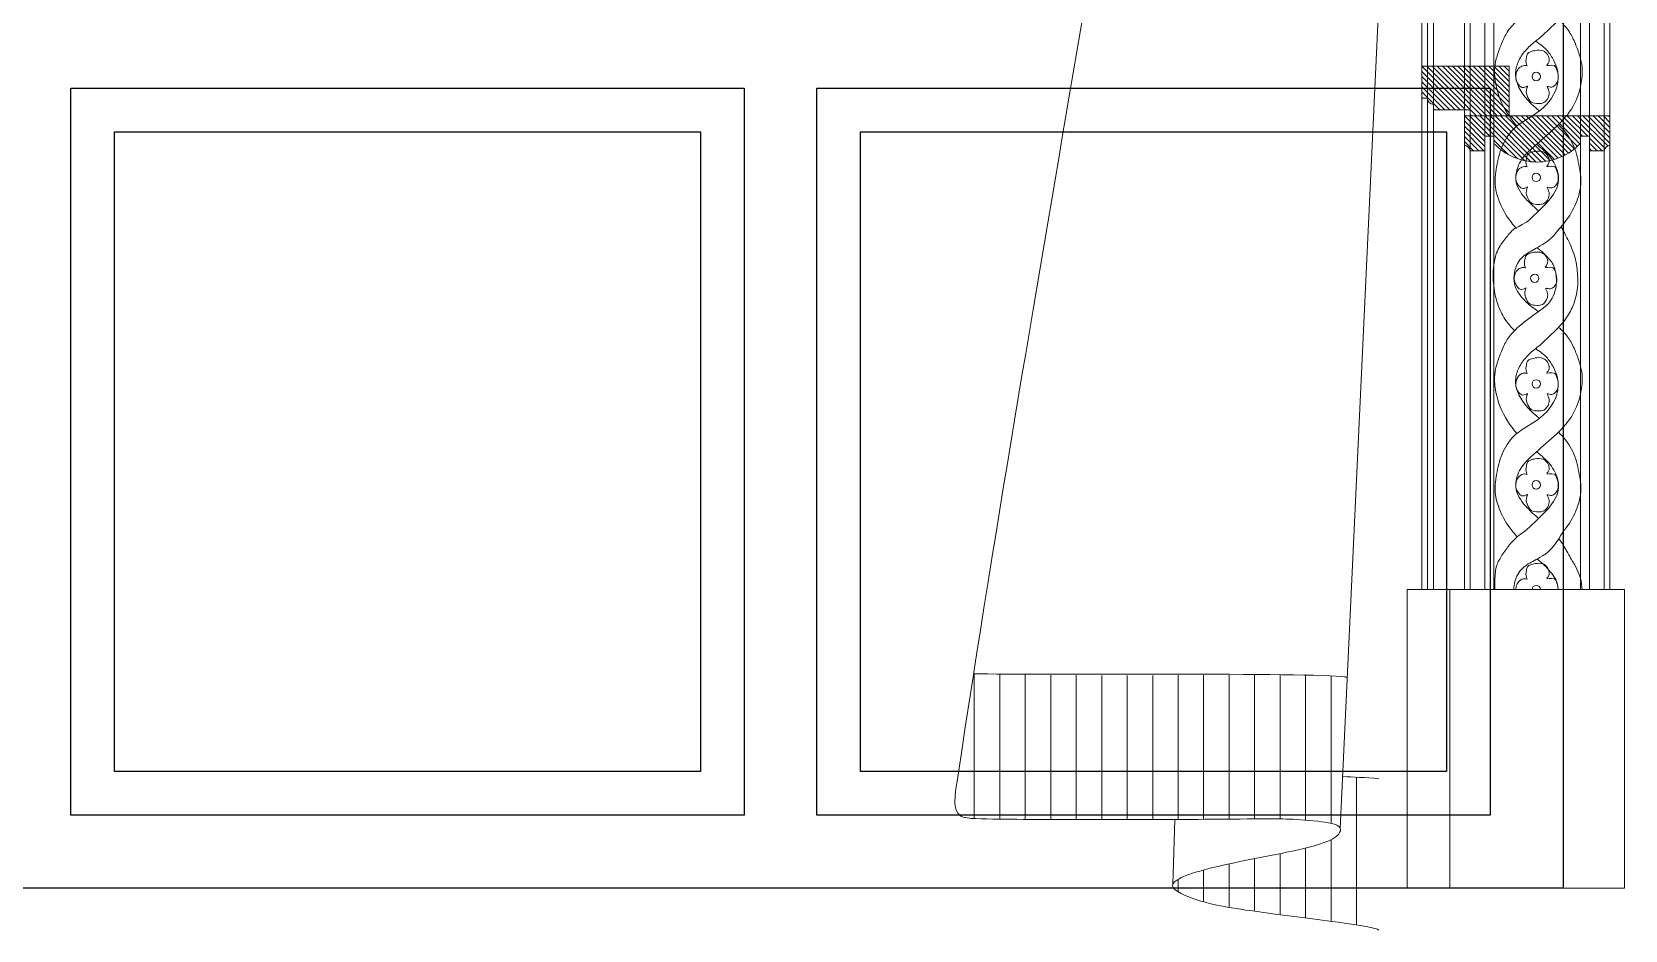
# Model space of a CAD drawing. Header units: inches. Extents: x -12478 to 399182, y -16583 to 525552.
# Drawn here: x 62345 to 63439, y 33156 to 33773 of the extents above; entities that cross this region are included whole.
import ezdxf
from ezdxf.lldxf.tags import DXFTag

# ---------------------------------------------------------------- set-up
doc = ezdxf.new("R2010")
doc.units = ezdxf.units.IN
doc.header["$LTSCALE"] = 1000
doc.header["$MEASUREMENT"] = 0
doc.linetypes.add('DASHED', pattern=[0.75, 0.5, -0.25])
doc.linetypes.add('HIDDEN', pattern=[0.375, 0.25, -0.125])
for name, color, linetype in [('8', 8, 'Continuous'), ('A-Hidden', 8, 'HIDDEN'), ('Layer3', 3, 'Continuous'), ('WOOD', 23, 'Continuous'), ('WOOD 01', 34, 'Continuous'), ('WOOD 02', 32, 'Continuous')]:
    doc.layers.add(name, color=color, linetype=linetype)
for name, color, linetype, lineweight in [('Bronze', 40, 'Continuous', 0), ('Fabric', 253, 'Continuous', 0), ('WOOD HATCH', 32, 'Continuous', 5)]:
    doc.layers.add(name, color=color, linetype=linetype, lineweight=lineweight)
tags = doc.linetypes.add('DASHED2', pattern=[0.375, 0.25, -0.125]).pattern_tags.tags
tags[6:7] = [DXFTag(74, 4), DXFTag(75, 0), DXFTag(340, '0'), DXFTag(46, 1.0), DXFTag(50, 0.0), DXFTag(44, 0.0), DXFTag(45, 0.0)]
tags[4:5] = [DXFTag(74, 4), DXFTag(75, 0), DXFTag(340, '0'), DXFTag(46, 1.0), DXFTag(50, 0.0), DXFTag(44, 0.0), DXFTag(45, 0.0)]

# ---------------------------------------------------------------- blocks, each defined once
blk = doc.blocks.new('curtain elev1')
at = {"layer": 'Fabric', "lineweight": 0}
for p, q in [((322624.2306144264, -10298.59007103521, -3.093282812e-07), (322624.2306144264, -10198.6756810913, -3.093282812e-07)), ((322641.7306144264, -10297.73619936706, -3.093282812e-07), (322641.7306144264, -10198.67854681621, -3.093282812e-07)), ((322659.2306144264, -10297.77590265623, -3.093282812e-07), (322659.2306144264, -10198.82237052084, -3.093282812e-07)), ((322676.7306144264, -10297.91844325541, -3.093282812e-07), (322676.7306144264, -10198.94729407389, -3.093282812e-07)), ((322694.2306144264, -10298.04170070041, -3.093282812e-07), (322694.2306144264, -10199.04866906151, -3.093282812e-07)), ((322711.7306144264, -10298.14107823943, -3.093282812e-07), (322711.7306144264, -10199.12256313094, -3.093282812e-07)), ((322729.2306144264, -10298.2127024701, -3.093282812e-07), (322729.2306144264, -10199.1658250337, -3.093282812e-07)), ((322746.7306144264, -10298.25348372301, -3.093282812e-07), (322746.7306144264, -10199.17609182304, -3.093282812e-07)), ((322764.2306144264, -10298.26111879059, -3.093282812e-07), (322764.2306144264, -10199.15174785132, -3.093282812e-07)), ((322781.7306144264, -10298.23404719159, -3.093282812e-07), (322781.7306144264, -10199.09185084533, -3.093282812e-07)), ((322799.2306144264, -10298.17137505371, -3.093282812e-07), (322799.2306144264, -10198.99603864777, -3.093282812e-07)), ((322816.7306144264, -10298.07278100149, -3.093282812e-07), (322816.7306144264, -10198.84364372936, -3.093282812e-07)), ((322834.2306144264, -10297.91117489292, -3.093282812e-07), (322834.2306144264, -10198.44820703836, -3.093282812e-07)), ((322851.7306144264, -10297.48100752348, -3.093282812e-07), (322851.7306144264, -10198.02835620156, -3.093282812e-07)), ((322606.7306144264, -10300.74482035294, -3.093282812e-07), (322606.7306144264, -10199.61787628437, -3.093282812e-07)), ((322589.2306144264, -10370.56731789764, -3.093282812e-07), (322589.2306144264, -10269.14639676118, -3.093282812e-07)), ((322606.7306144264, -10368.08341955037, -3.093282812e-07), (322606.7306144264, -10312.1220041939, -3.093282812e-07)), ((322624.2306144264, -10365.80680582312, -3.093282812e-07), (322624.2306144264, -10317.72728910285, -3.093282812e-07)), ((322641.7306144264, -10363.54457068422, -3.093282812e-07), (322641.7306144264, -10321.60774917631, -3.093282812e-07)), ((322659.2306144264, -10361.20568051995, -3.093282812e-07), (322659.2306144264, -10325.08679551956, -3.093282812e-07)), ((322676.7306144264, -10358.5718294916, -3.093282812e-07), (322676.7306144264, -10328.63849188414, -3.093282812e-07)), ((322694.2306144264, -10354.74877581003, -3.093282812e-07), (322694.2306144264, -10332.83231809243, -3.093282812e-07)), ((322711.7306144264, -10347.89315452912, -3.093282812e-07), (322711.7306144264, -10339.24537055816, -3.093282812e-07))]:
    blk.add_line(p, q, dxfattribs=at)
at = {"layer": 'Fabric', "lineweight": 0, "elevation": -3.093282812e-07}
for points in [[(322600.3382585616, -10304.24347663584), (322549.0138992981, -9204.400559998096)], [(322715.4272000772, -10342.85235248392), (322713.9390662955, -10298.15171888277)]]:
    blk.add_lwpolyline(points, dxfattribs=at)
at = {"layer": 'Fabric', "lineweight": 0}
for points, knots in [([(322700.0153089148, -9237.077005999803, -4.944600188549515e-07), (322700.3292637789, -9239.434572775048, -4.93427968583013e-07), (322700.643218643, -9241.792139550293, -4.923959183110745e-07), (322700.9571735071, -9244.149706325537, -4.91363868039136e-07), (322700.9572712725, -9244.150440470567, -4.913635466592349e-07), (322700.9573690378, -9244.151174615596, -4.913632252793339e-07), (322700.9574668032, -9244.151908760046, -4.913629039000001e-07), (322756.3333984412, -9659.983587393712, -3.093282812e-07), (322807.0130588003, -9895.733162155186, -3.093282812e-07), (322867.3404993116, -10296.69338698058, -3.093282812e-07), (322846.1494206972, -10297.83991951137, -3.093282812e-07), (322766.8995765795, -10298.53301043421, -3.093282812e-07), (322694.3407450815, -10298.11977816329, -3.093282812e-07), (322628.8033541325, -10297.49843368718, -3.093282812e-07), (322598.6225769172, -10301.52603055962, -3.093282812e-07), (322602.0264119213, -10312.09968631649, -3.093282812e-07), (322639.6281105431, -10322.02464036595, -3.093282812e-07), (322679.7409658686, -10328.02275060679, -3.093282812e-07), (322724.4592383603, -10341.12412469717, -3.093282812e-07), (322697.8776834765, -10355.64379176342, -3.093282812e-07), (322632.238760469, -10365.42797267536, -3.093282812e-07), (322577.0302746196, -10371.16827148, -3.093282812e-07), (322573.9111165332, -10374.160020881, -2.725692896252163e-06)], [204.3891750301817, 204.3891750301817, 204.3891750301817, 204.3891750301817, 209.2567110580215, 209.2567110580215, 209.2567110580215, 209.2582268061294, 209.2582268061294, 209.2582268061294, 1067.803272964787, 1090.343365610358, 1101.041024021498, 1124.788132210051, 1253.632328016162, 1281.505184158135, 1291.979189716608, 1296.935289995857, 1312.11597244996, 1346.838143242729, 1377.534104206614, 1387.571300347537, 1425.177123351313, 1520.355421229272, 1520.355421229272, 1520.355421229272, 1520.355421229272]), ([(322852.2304524224, -10198.01413211011, -3.093282812e-07), (322852.1913992168, -10198.01526624678, -3.093282812e-07), (322852.1523184147, -10198.01639972517, -3.093282812e-07), (322852.1131130496, -10198.0175302323, -3.093282812e-07), (322809.4860663178, -10199.24670333731, -3.093282812e-07), (322619.6044921241, -10196.96334534183, -3.093282812e-07), (322597.0412058845, -10200.27851377458, -3.093282812e-07), (322597.010907189, -10200.28296548777, -3.093282812e-07), (322596.9809102013, -10200.2874272962, -3.093282812e-07), (322596.9509132136, -10200.29188910463, -3.093282812e-07), (322596.4664183243, -10200.36395378677, -3.093282812e-07), (322595.9819234351, -10200.4360184689, -3.093282812e-07), (322595.4974285458, -10200.50808315104, -3.093282812e-07)], [1455.98728766419, 1455.98728766419, 1455.98728766419, 1455.98728766419, 1456.070777244806, 1456.070777244806, 1456.070777244806, 1546.846982092171, 1546.846982092171, 1546.846982092171, 1546.968879255569, 1546.968879255569, 1546.968879255569, 1548.93769536842, 1548.93769536842, 1548.93769536842, 1548.93769536842])]:
    blk.add_open_spline(points, degree=3, knots=knots, dxfattribs=at)
blk.add_open_spline([(322598.6814529151, -10268.73936161737, -3.093282811999997e-07), (322591.6208712452, -10268.98324472932, -3.093282811999999e-07), (322583.1320494215, -10269.44299083672, -3.093282812e-07), (322573.9111165332, -10270.02428856716, -3.093282812000001e-07)], degree=3, dxfattribs=at)
blk = doc.blocks.new('brass accent')
at = {"layer": 'Bronze', "lineweight": 0}
for centre in [(317084.5234705814, 114606.8485666256, 1.2598110122e-06), (317084.5234705814, 114537.5405010424, 1.2598110122e-06), (317083.4997323146, 114468.2023060903, 1.2598110122e-06), (317084.5234705814, 114395.6507614749, 1.2598110122e-06), (317084.5234705814, 114326.3426958916, 1.2598110122e-06)]:
    blk.add_circle(centre, 2.898009708298863, dxfattribs=at)
blk.add_arc((317084.5234705814, 114254.4073676024, 1.2598110122e-06), 2.898009708298863, 0, 180, dxfattribs=at)
for points, knots in [([(317078.3312547353, 114614.0584139814, 1.2598110122e-06), (317078.3101580086, 114614.0665411002, 1.2598110122e-06), (317077.2002579946, 114614.4828643714, 1.2598110122e-06), (317074.4399519634, 114614.288459141, 1.2598110122e-06), (317071.7074819464, 114611.7317553676, 1.2598110122e-06), (317070.3408806365, 114608.2019555968, 1.2598110122e-06), (317070.4364355391, 114604.4186868204, 1.2598110122e-06), (317072.0216282937, 114601.5869501946, 1.2598110122e-06), (317074.0389716447, 114599.2082492207, 1.2598110122e-06), (317076.3535760635, 114598.9490620277, 1.2598110122e-06), (317079.0198613662, 114600.8252941264, 1.2598110122e-06), (317077.1749952852, 114597.2235432791, 1.2598110122e-06), (317078.0340037853, 114593.9519200298, 1.2598110122e-06), (317080.4580296645, 114588.4870143259, 1.2598110122e-06), (317085.59301186, 114588.2169472849, 1.2598110122e-06), (317089.8625636372, 114588.3365091067, 1.2598110122e-06), (317093.2307526043, 114592.2961641253, 1.2598110122e-06), (317094.0640231131, 114596.2254341541, 1.2598110122e-06), (317091.3996676663, 114600.6329588905, 1.2598110122e-06), (317094.9318025447, 114599.0851930108, 1.2598110122e-06), (317097.3545115348, 114600.4549756114, 1.2598110122e-06), (317100.1876413534, 114604.0781229034, 1.2598110122e-06), (317099.5613080352, 114608.795303389, 1.2598110122e-06), (317098.3372459319, 114612.4043199427, 1.2598110122e-06), (317096.7390956519, 114615.5704896562, 1.2598110122e-06), (317090.3091469576, 114613.3662395194, 1.2598110122e-06), (317094.2562679598, 114617.0884307203, 1.2598110122e-06), (317093.1219113306, 114621.6645258171, 1.2598110122e-06), (317089.0028997363, 114625.1397345705, 1.2598110122e-06), (317084.4723321686, 114624.9088267699, 1.2598110122e-06), (317080.9007673309, 114624.141799759, 1.2598110122e-06), (317078.1624945222, 114622.6464008387, 1.2598110122e-06), (317077.66042959, 114619.1278580142, 1.2598110122e-06), (317077.1900658094, 114616.1499173802, 1.2598110122e-06), (317078.099961519, 114614.4041009325, 1.2598110122e-06), (317078.2677083093, 114614.082245249, 1.2598110122e-06)], [0.2427204363083694, 0.2427204363083694, 0.2427204363083694, 0.2427204363083694, 0.245099151907279, 0.36736395388421, 0.4979612368994086, 0.6124099523046042, 0.7524334063872276, 0.8720372805795777, 0.9459219429943028, 1.061003694831694, 1.113313749611754, 1.158118974645442, 1.342355108741948, 1.522188701067909, 1.69578795906381, 1.830249267650589, 1.946701195983918, 2.195176892697674, 2.24845597434618, 2.330579290423353, 2.429672739938764, 2.544778070914289, 2.78035089511354, 2.872208186577017, 2.950204340663944, 3.124016858386356, 3.171861864410531, 3.390176150575848, 3.520988025970853, 3.708938267824108, 3.824009840125927, 3.909456553548702, 4.005814629104377, 4.170543402967457, 4.20777679691165, 4.20777679691165, 4.20777679691165, 4.20777679691165]), ([(317078.3312547353, 114544.7503483981, 1.2598110122e-06), (317078.3101580086, 114544.7584755169, 1.2598110122e-06), (317077.2002579946, 114545.1747987881, 1.2598110122e-06), (317074.4399519634, 114544.9803935576, 1.2598110122e-06), (317071.7074819464, 114542.4236897842, 1.2598110122e-06), (317070.3408806365, 114538.8938900136, 1.2598110122e-06), (317070.4364355391, 114535.1106212371, 1.2598110122e-06), (317072.0216282937, 114532.2788846113, 1.2598110122e-06), (317074.0389716447, 114529.9001836375, 1.2598110122e-06), (317076.3535760635, 114529.6409964445, 1.2598110122e-06), (317079.0198613662, 114531.5172285432, 1.2598110122e-06), (317077.1749952852, 114527.9154776959, 1.2598110122e-06), (317078.0340037853, 114524.6438544465, 1.2598110122e-06), (317080.4580296645, 114519.1789487427, 1.2598110122e-06), (317085.59301186, 114518.9088817017, 1.2598110122e-06), (317089.8625636372, 114519.0284435234, 1.2598110122e-06), (317093.2307526043, 114522.9880985419, 1.2598110122e-06), (317094.0640231131, 114526.9173685709, 1.2598110122e-06), (317091.3996676663, 114531.3248933071, 1.2598110122e-06), (317094.9318025447, 114529.7771274274, 1.2598110122e-06), (317097.3545115348, 114531.1469100281, 1.2598110122e-06), (317100.1876413534, 114534.7700573201, 1.2598110122e-06), (317099.5613080352, 114539.4872378058, 1.2598110122e-06), (317098.3372459319, 114543.0962543594, 1.2598110122e-06), (317096.7390956519, 114546.2624240729, 1.2598110122e-06), (317090.3091469576, 114544.058173936, 1.2598110122e-06), (317094.2562679598, 114547.7803651369, 1.2598110122e-06), (317093.1219113306, 114552.3564602338, 1.2598110122e-06), (317089.0028997363, 114555.8316689872, 1.2598110122e-06), (317084.4723321686, 114555.6007611866, 1.2598110122e-06), (317080.9007673309, 114554.8337341757, 1.2598110122e-06), (317078.1624945222, 114553.3383352554, 1.2598110122e-06), (317077.66042959, 114549.8197924307, 1.2598110122e-06), (317077.1900658094, 114546.8418517968, 1.2598110122e-06), (317078.099961519, 114545.0960353492, 1.2598110122e-06), (317078.2677083093, 114544.7741796658, 1.2598110122e-06)], [0.2427204363083694, 0.2427204363083694, 0.2427204363083694, 0.2427204363083694, 0.245099151907279, 0.36736395388421, 0.4979612368994086, 0.6124099523046042, 0.7524334063872276, 0.8720372805795777, 0.9459219429943028, 1.061003694831694, 1.113313749611754, 1.158118974645442, 1.342355108741948, 1.522188701067909, 1.69578795906381, 1.830249267650589, 1.946701195983918, 2.195176892697674, 2.24845597434618, 2.330579290423353, 2.429672739938764, 2.544778070914289, 2.78035089511354, 2.872208186577017, 2.950204340663944, 3.124016858386356, 3.171861864410531, 3.390176150575848, 3.520988025970853, 3.708938267824108, 3.824009840125927, 3.909456553548702, 4.005814629104377, 4.170543402967457, 4.20777679691165, 4.20777679691165, 4.20777679691165, 4.20777679691165]), ([(317077.3075164686, 114475.4121534462, 1.2598110122e-06), (317077.2864197419, 114475.420280565, 1.2598110122e-06), (317076.1765197279, 114475.8366038362, 1.2598110122e-06), (317073.4162136966, 114475.6421986056, 1.2598110122e-06), (317070.6837436796, 114473.0854948323, 1.2598110122e-06), (317069.3171423697, 114469.5556950616, 1.2598110122e-06), (317069.4126972724, 114465.772426285, 1.2598110122e-06), (317070.9978900269, 114462.9406896594, 1.2598110122e-06), (317073.0152333779, 114460.5619886855, 1.2598110122e-06), (317075.3298377969, 114460.3028014925, 1.2598110122e-06), (317077.9961230994, 114462.1790335913, 1.2598110122e-06), (317076.1512570183, 114458.5772827439, 1.2598110122e-06), (317077.0102655185, 114455.3056594944, 1.2598110122e-06), (317079.4342913977, 114449.8407537907, 1.2598110122e-06), (317084.5692735932, 114449.5706867497, 1.2598110122e-06), (317088.8388253704, 114449.6902485714, 1.2598110122e-06), (317092.2070143375, 114453.64990359, 1.2598110122e-06), (317093.0402848464, 114457.5791736188, 1.2598110122e-06), (317090.3759293997, 114461.9866983552, 1.2598110122e-06), (317093.9080642779, 114460.4389324755, 1.2598110122e-06), (317096.3307732681, 114461.8087150762, 1.2598110122e-06), (317099.1639030866, 114465.431862368, 1.2598110122e-06), (317098.5375697685, 114470.1490428538, 1.2598110122e-06), (317097.3135076652, 114473.7580594075, 1.2598110122e-06), (317095.7153573851, 114476.924229121, 1.2598110122e-06), (317089.2854086908, 114474.719978984, 1.2598110122e-06), (317093.232529693, 114478.442170185, 1.2598110122e-06), (317092.0981730639, 114483.0182652819, 1.2598110122e-06), (317087.9791614695, 114486.4934740353, 1.2598110122e-06), (317083.4485939018, 114486.2625662345, 1.2598110122e-06), (317079.8770290641, 114485.4955392237, 1.2598110122e-06), (317077.1387562555, 114484.0001403035, 1.2598110122e-06), (317076.6366913232, 114480.4815974788, 1.2598110122e-06), (317076.1663275427, 114477.5036568448, 1.2598110122e-06), (317077.0762232523, 114475.7578403971, 1.2598110122e-06), (317077.2439700427, 114475.4359847138, 1.2598110122e-06)], [0.2427204363083694, 0.2427204363083694, 0.2427204363083694, 0.2427204363083694, 0.245099151907279, 0.36736395388421, 0.4979612368994086, 0.6124099523046042, 0.7524334063872276, 0.8720372805795777, 0.9459219429943028, 1.061003694831694, 1.113313749611754, 1.158118974645442, 1.342355108741948, 1.522188701067909, 1.69578795906381, 1.830249267650589, 1.946701195983918, 2.195176892697674, 2.24845597434618, 2.330579290423353, 2.429672739938764, 2.544778070914289, 2.78035089511354, 2.872208186577017, 2.950204340663944, 3.124016858386356, 3.171861864410531, 3.390176150575848, 3.520988025970853, 3.708938267824108, 3.824009840125927, 3.909456553548702, 4.005814629104377, 4.170543402967457, 4.20777679691165, 4.20777679691165, 4.20777679691165, 4.20777679691165]), ([(317078.3312547353, 114402.8606088308, 1.2598110122e-06), (317078.3101580086, 114402.8687359495, 1.2598110122e-06), (317077.2002579946, 114403.2850592208, 1.2598110122e-06), (317074.4399519634, 114403.0906539902, 1.2598110122e-06), (317071.7074819464, 114400.5339502169, 1.2598110122e-06), (317070.3408806365, 114397.0041504462, 1.2598110122e-06), (317070.4364355391, 114393.2208816696, 1.2598110122e-06), (317072.0216282937, 114390.389145044, 1.2598110122e-06), (317074.0389716447, 114388.0104440701, 1.2598110122e-06), (317076.3535760635, 114387.7512568771, 1.2598110122e-06), (317079.0198613662, 114389.6274889758, 1.2598110122e-06), (317077.1749952852, 114386.0257381285, 1.2598110122e-06), (317078.0340037853, 114382.754114879, 1.2598110122e-06), (317080.4580296645, 114377.2892091752, 1.2598110122e-06), (317085.59301186, 114377.0191421343, 1.2598110122e-06), (317089.8625636372, 114377.138703956, 1.2598110122e-06), (317093.2307526043, 114381.0983589746, 1.2598110122e-06), (317094.0640231131, 114385.0276290034, 1.2598110122e-06), (317091.3996676663, 114389.4351537398, 1.2598110122e-06), (317094.9318025447, 114387.8873878601, 1.2598110122e-06), (317097.3545115348, 114389.2571704608, 1.2598110122e-06), (317100.1876413534, 114392.8803177526, 1.2598110122e-06), (317099.5613080352, 114397.5974982384, 1.2598110122e-06), (317098.3372459319, 114401.2065147921, 1.2598110122e-06), (317096.7390956519, 114404.3726845056, 1.2598110122e-06), (317090.3091469576, 114402.1684343686, 1.2598110122e-06), (317094.2562679598, 114405.8906255696, 1.2598110122e-06), (317093.1219113306, 114410.4667206665, 1.2598110122e-06), (317089.0028997363, 114413.9419294198, 1.2598110122e-06), (317084.4723321686, 114413.7110216191, 1.2598110122e-06), (317080.9007673309, 114412.9439946083, 1.2598110122e-06), (317078.1624945222, 114411.4485956881, 1.2598110122e-06), (317077.66042959, 114407.9300528634, 1.2598110122e-06), (317077.1900658094, 114404.9521122294, 1.2598110122e-06), (317078.099961519, 114403.2062957817, 1.2598110122e-06), (317078.2677083093, 114402.8844400984, 1.2598110122e-06)], [0.2427204363083694, 0.2427204363083694, 0.2427204363083694, 0.2427204363083694, 0.245099151907279, 0.36736395388421, 0.4979612368994086, 0.6124099523046042, 0.7524334063872276, 0.8720372805795777, 0.9459219429943028, 1.061003694831694, 1.113313749611754, 1.158118974645442, 1.342355108741948, 1.522188701067909, 1.69578795906381, 1.830249267650589, 1.946701195983918, 2.195176892697674, 2.24845597434618, 2.330579290423353, 2.429672739938764, 2.544778070914289, 2.78035089511354, 2.872208186577017, 2.950204340663944, 3.124016858386356, 3.171861864410531, 3.390176150575848, 3.520988025970853, 3.708938267824108, 3.824009840125927, 3.909456553548702, 4.005814629104377, 4.170543402967457, 4.20777679691165, 4.20777679691165, 4.20777679691165, 4.20777679691165]), ([(317078.3312547353, 114333.5525432474, 1.2598110122e-06), (317078.3101580086, 114333.5606703662, 1.2598110122e-06), (317077.2002579946, 114333.9769936374, 1.2598110122e-06), (317074.4399519634, 114333.782588407, 1.2598110122e-06), (317071.7074819464, 114331.2258846336, 1.2598110122e-06), (317070.3408806365, 114327.6960848628, 1.2598110122e-06), (317070.4364355391, 114323.9128160863, 1.2598110122e-06), (317072.0216282937, 114321.0810794605, 1.2598110122e-06), (317074.0389716447, 114318.7023784867, 1.2598110122e-06), (317076.3535760635, 114318.4431912937, 1.2598110122e-06), (317079.0198613662, 114320.3194233926, 1.2598110122e-06), (317077.1749952852, 114316.7176725451, 1.2598110122e-06), (317078.0340037853, 114313.4460492958, 1.2598110122e-06), (317080.4580296645, 114307.9811435919, 1.2598110122e-06), (317085.59301186, 114307.711076551, 1.2598110122e-06), (317089.8625636372, 114307.8306383727, 1.2598110122e-06), (317093.2307526043, 114311.7902933912, 1.2598110122e-06), (317094.0640231131, 114315.7195634202, 1.2598110122e-06), (317091.3996676663, 114320.1270881564, 1.2598110122e-06), (317094.9318025447, 114318.5793222767, 1.2598110122e-06), (317097.3545115348, 114319.9491048773, 1.2598110122e-06), (317100.1876413534, 114323.5722521693, 1.2598110122e-06), (317099.5613080352, 114328.2894326551, 1.2598110122e-06), (317098.3372459319, 114331.8984492086, 1.2598110122e-06), (317096.7390956519, 114335.0646189222, 1.2598110122e-06), (317090.3091469576, 114332.8603687853, 1.2598110122e-06), (317094.2562679598, 114336.5825599863, 1.2598110122e-06), (317093.1219113306, 114341.1586550832, 1.2598110122e-06), (317089.0028997363, 114344.6338638366, 1.2598110122e-06), (317084.4723321686, 114344.4029560359, 1.2598110122e-06), (317080.9007673309, 114343.6359290249, 1.2598110122e-06), (317078.1624945222, 114342.1405301048, 1.2598110122e-06), (317077.66042959, 114338.6219872801, 1.2598110122e-06), (317077.1900658094, 114335.6440466461, 1.2598110122e-06), (317078.099961519, 114333.8982301985, 1.2598110122e-06), (317078.2677083093, 114333.576374515, 1.2598110122e-06)], [0.2427204363083694, 0.2427204363083694, 0.2427204363083694, 0.2427204363083694, 0.245099151907279, 0.36736395388421, 0.4979612368994086, 0.6124099523046042, 0.7524334063872276, 0.8720372805795777, 0.9459219429943028, 1.061003694831694, 1.113313749611754, 1.158118974645442, 1.342355108741948, 1.522188701067909, 1.69578795906381, 1.830249267650589, 1.946701195983918, 2.195176892697674, 2.24845597434618, 2.330579290423353, 2.429672739938764, 2.544778070914289, 2.78035089511354, 2.872208186577017, 2.950204340663944, 3.124016858386356, 3.171861864410531, 3.390176150575848, 3.520988025970853, 3.708938267824108, 3.824009840125927, 3.909456553548702, 4.005814629104377, 4.170543402967457, 4.20777679691165, 4.20777679691165, 4.20777679691165, 4.20777679691165]), ([(317099.6568152894, 114254.4073676024, 1.2598110122e-06), (317099.5862784825, 114255.4845631099, 1.2598110122e-06), (317099.1779056408, 114257.4845254325, 1.2598110122e-06), (317098.3372459319, 114259.9631209194, 1.2598110122e-06), (317096.7390956519, 114263.129290633, 1.2598110122e-06), (317090.3091469576, 114260.925040496, 1.2598110122e-06), (317094.2562679598, 114264.6472316972, 1.2598110122e-06), (317093.1219113306, 114269.2233267939, 1.2598110122e-06), (317089.0028997363, 114272.6985355473, 1.2598110122e-06), (317084.4723321686, 114272.4676277467, 1.2598110122e-06), (317080.9007673309, 114271.7006007357, 1.2598110122e-06), (317078.1624945222, 114270.2052018155, 1.2598110122e-06), (317077.66042959, 114266.6866589908, 1.2598110122e-06), (317077.1900658094, 114263.7087183568, 1.2598110122e-06), (317078.099961519, 114261.9629019092, 1.2598110122e-06), (317078.2677083093, 114261.6410462258, 1.2598110122e-06)], [2.671766237773022, 2.671766237773022, 2.671766237773022, 2.671766237773022, 2.78035089511354, 2.872208186577017, 2.950204340663944, 3.124016858386356, 3.171861864410531, 3.390176150575848, 3.520988025970853, 3.708938267824108, 3.824009840125927, 3.909456553548702, 4.005814629104377, 4.170543402967457, 4.20777679691165, 4.20777679691165, 4.20777679691165, 4.20777679691165]), ([(317078.3312547353, 114261.6172149582, 1.2598110122e-06), (317078.3101580086, 114261.6253420769, 1.2598110122e-06), (317077.2002579946, 114262.0416653482, 1.2598110122e-06), (317074.4399519634, 114261.8472601177, 1.2598110122e-06), (317071.7074819464, 114259.2905563444, 1.2598110122e-06), (317070.6505578768, 114256.5606231068, 1.2598110122e-06), (317070.4751357602, 114254.923779857, 1.2598110122e-06), (317070.4638940129, 114254.4073676024, 1.2598110122e-06)], [0.2427204363083694, 0.2427204363083694, 0.2427204363083694, 0.2427204363083694, 0.245099151907279, 0.36736395388421, 0.4979612368994086, 0.6124099523046042, 0.6651751515273221, 0.6651751515273221, 0.6651751515273221, 0.6651751515273221])]:
    blk.add_open_spline(points, degree=3, knots=knots, dxfattribs=at)
at = {"layer": 'WOOD', "lineweight": 0}
blk.add_line((317116.0044912452, 114254.4073676024, 1.2598110122e-06), (317056.0044912452, 114254.4073676024, 1.2598110122e-06), dxfattribs=at)
for points, knots in [([(317100.230092591, 114714.9490931161, 1.2598110122e-06), (317104.0054308653, 114708.7345121601, 1.2598110122e-06), (317107.1461451034, 114702.7022672261, 1.2598110122e-06), (317111.3974473119, 114693.565215458, 1.2598110122e-06), (317112.719013074, 114685.9623821147, 1.2598110122e-06), (317113.5449900627, 114672.7400582908, 1.2598110122e-06), (317110.5714703233, 114661.3358056801, 1.2598110122e-06), (317104.1288485219, 114649.4357121622, 1.2598110122e-06), (317094.8779010888, 114640.8412021959, 1.2598110122e-06), (317086.1225424291, 114632.4119742625, 1.2598110122e-06), (317079.1843318543, 114627.4536015308, 1.2598110122e-06), (317072.7417100529, 114619.3549272802, 1.2598110122e-06), (317069.2434347862, 114608.6482459088, 1.2598110122e-06), (317073.0358043688, 114596.0063015443, 1.2598110122e-06), (317080.9632607778, 114587.5643390304, 1.2598110122e-06), (317086.7119093531, 114583.1340343874, 1.2598110122e-06)], [0.0626741077668157, 0.0626741077668157, 0.0626741077668157, 0.0626741077668157, 0.2652177640673642, 0.6104623682409156, 1.007410896017974, 1.496467816345985, 1.998986712429364, 2.380781061156384, 2.959232565358312, 3.345170589562012, 3.704830496790449, 3.981011837593595, 4.228696592575214, 4.629228561919488, 5.376909601974919, 5.376909601974919, 5.376909601974919, 5.376909601974919]), ([(317085.2384484318, 114700.4321796717, 1.2598110122e-06), (317088.5032854824, 114697.7913111249, 1.2598110122e-06), (317093.821360497, 114692.3557689819, 1.2598110122e-06), (317097.4620310313, 114687.7140664114, 1.2598110122e-06), (317099.7735120562, 114674.9144874002, 1.2598110122e-06), (317095.3144882806, 114663.0874899769, 1.2598110122e-06), (317084.4474961088, 114655.4786502478, 1.2598110122e-06), (317071.7955464492, 114646.2824115163, 1.2598110122e-06), (317064.3341427207, 114637.6271316688, 1.2598110122e-06), (317060.9819150059, 114630.4865252756, 1.2598110122e-06), (317057.4847280102, 114621.106611577, 1.2598110122e-06), (317055.3588262683, 114611.5530941201, 1.2598110122e-06), (317056.8727357669, 114597.4341731518, 1.2598110122e-06), (317061.9847619558, 114584.8801264604, 1.2598110122e-06), (317068.7352172036, 114575.6140833047, 1.2598110122e-06), (317071.1631899814, 114572.7894884087, 1.2598110122e-06)], [0.3239242456805547, 0.3239242456805547, 0.3239242456805547, 0.3239242456805547, 0.6104623682409156, 1.007410896017974, 1.496467816345985, 1.998986712429364, 2.380781061156384, 2.959232565358312, 3.345170589562012, 3.704830496790449, 3.981011837593595, 4.228696592575214, 4.629228561919488, 5.390269870285803, 5.739900811779663, 5.739900811779663, 5.739900811779663, 5.739900811779663]), ([(317099.9473709041, 114645.7745550107, 1.2598110122e-06), (317100.2085014413, 114645.5392313019, 1.2598110122e-06), (317103.274419976, 114642.7316490155, 1.2598110122e-06), (317107.6748397698, 114637.6271316688, 1.2598110122e-06), (317111.0270674847, 114630.4865252756, 1.2598110122e-06), (317114.5242544803, 114621.106611577, 1.2598110122e-06), (317116.6501562222, 114611.5530941201, 1.2598110122e-06), (317115.1362467236, 114597.4341731518, 1.2598110122e-06), (317109.1887492686, 114582.8283871114, 1.2598110122e-06), (317096.6449369231, 114570.5796864224, 1.2598110122e-06), (317079.7546832611, 114555.9970154313, 1.2598110122e-06), (317072.843433739, 114548.8033940336, 1.2598110122e-06), (317068.2690253114, 114534.1224675719, 1.2598110122e-06), (317077.5030498589, 114522.0347197982, 1.2598110122e-06), (317083.62968781, 114516.6517521737, 1.2598110122e-06), (317086.1780629076, 114514.5174984984, 1.2598110122e-06)], [2.923962237058741, 2.923962237058741, 2.923962237058741, 2.923962237058741, 2.959232565358312, 3.345170589562012, 3.704830496790449, 3.981011837593595, 4.228696592575214, 4.629228561919488, 5.390269870285803, 5.986880708953272, 6.507857500880207, 7.008635749500946, 7.490852585738491, 7.950216586314911, 8.304186343859108, 8.304186343859108, 8.304186343859108, 8.304186343859108]), ([(317084.2123970289, 114631.1643299928, 1.2598110122e-06), (317087.0015806118, 114629.0920422414, 1.2598110122e-06), (317092.0941803299, 114625.5117606174, 1.2598110122e-06), (317096.561692134, 114618.1236407407, 1.2598110122e-06), (317100.1136164617, 114609.8512130517, 1.2598110122e-06), (317099.2120254787, 114595.5465575574, 1.2598110122e-06), (317087.1976846613, 114581.6376437617, 1.2598110122e-06), (317070.515620955, 114574.1053496717, 1.2598110122e-06), (317060.9263577838, 114560.85582786, 1.2598110122e-06), (317057.4975904977, 114546.7077880746, 1.2598110122e-06), (317055.3452570231, 114532.7154381926, 1.2598110122e-06), (317059.4421283171, 114518.8124296803, 1.2598110122e-06), (317065.2337179158, 114508.9502629902, 1.2598110122e-06), (317069.7362786548, 114503.7492694578, 1.2598110122e-06), (317070.9589702557, 114502.4157294608, 1.2598110122e-06)], [3.346929064712923, 3.346929064712923, 3.346929064712923, 3.346929064712923, 3.704830496790449, 3.981011837593595, 4.228696592575214, 4.629228561919488, 5.390269870285803, 5.986880708953272, 6.507857500880207, 7.008635749500946, 7.490852585738491, 7.950216586314911, 8.476277718767557, 8.663685289607969, 8.663685289607969, 8.663685289607969, 8.663685289607969]), ([(317099.6451262503, 114573.6698088891, 1.2598110122e-06), (317100.0302712124, 114573.336714276, 1.2598110122e-06), (317104.1364616055, 114569.6557600583, 1.2598110122e-06), (317110.5053605693, 114560.85582786, 1.2598110122e-06), (317113.9341278553, 114546.7077880746, 1.2598110122e-06), (317116.08646133, 114532.7154381926, 1.2598110122e-06), (317111.9895900359, 114518.8124296803, 1.2598110122e-06), (317106.1980004372, 114508.9502629902, 1.2598110122e-06), (317101.6954396982, 114503.7492694578, 1.2598110122e-06), (317100.4727480974, 114502.4157294608, 1.2598110122e-06)], [5.933766013709188, 5.933766013709188, 5.933766013709188, 5.933766013709188, 5.986880708953272, 6.507857500880207, 7.008635749500946, 7.490852585738491, 7.950216586314911, 8.476277718767557, 8.663685289607969, 8.663685289607969, 8.663685289607969, 8.663685289607969]), ([(317084.7566063154, 114560.2411105492, 1.2598110122e-06), (317086.4981468439, 114558.8320999549, 1.2598110122e-06), (317092.1603692373, 114554.2061597231, 1.2598110122e-06), (317097.6401258892, 114547.395834587, 1.2598110122e-06), (317101.7237139352, 114534.3391134384, 1.2598110122e-06), (317093.2793529928, 114520.429072637, 1.2598110122e-06), (317082.4555532981, 114511.3467423912, 1.2598110122e-06), (317078.2468211451, 114506.6940842685, 1.2598110122e-06), (317069.6642123771, 114502.4157294608, 1.2598110122e-06)], [6.300023365669531, 6.300023365669531, 6.300023365669531, 6.300023365669531, 6.507857500880207, 7.008635749500946, 7.490852585738491, 7.950216586314911, 8.476277718767557, 8.634086544277407, 8.634086544277407, 8.634086544277407, 8.634086544277407]), ([(317069.6642123771, 114502.4157294608, 1.2598110122e-06), (317067.3468400615, 114500.4535819017, 1.2598110122e-06), (317063.580745622, 114495.9372281419, 1.2598110122e-06), (317057.518350601, 114488.1571547801, 1.2598110122e-06), (317054.7012082094, 114476.2990417088, 1.2598110122e-06), (317054.8611432529, 114462.839433236, 1.2598110122e-06), (317057.7509060321, 114449.7509391924, 1.2598110122e-06), (317063.10513088, 114439.3993063138, 1.2598110122e-06), (317067.5116879257, 114434.3680241926, 1.2598110122e-06), (317069.6238059236, 114432.2505936981, 1.2598110122e-06)], [0, 0, 0, 0, 0.2652177640673642, 0.6104623682409156, 1.007410896017974, 1.496467816345985, 1.998986712429364, 2.380781061156384, 2.689248044571768, 2.689248044571768, 2.689248044571768, 2.689248044571768]), ([(317100.4727480974, 114502.4157294608, 1.2598110122e-06), (317095.0751074215, 114495.2534886634, 1.2598110122e-06), (317086.1917516158, 114489.4787849425, 1.2598110122e-06), (317078.3699017512, 114485.8415090128, 1.2598110122e-06), (317070.4988464113, 114479.1587736863, 1.2598110122e-06), (317067.3977155582, 114463.755229945, 1.2598110122e-06), (317076.5855307487, 114452.0287556715, 1.2598110122e-06), (317083.0251520502, 114447.4582338339, 1.2598110122e-06), (317086.004467675, 114445.3376298, 1.2598110122e-06)], [0.0514780200318533, 0.0514780200318533, 0.0514780200318533, 0.0514780200318533, 0.2652177640673642, 0.6104623682409156, 1.007410896017974, 1.496467816345985, 1.998986712429364, 2.364684392375359, 2.364684392375359, 2.364684392375359, 2.364684392375359]), ([(317102.343423316, 114502.4157294608, 1.2598110122e-06), (317104.4830799783, 114498.086198426, 1.2598110122e-06), (317107.910458025, 114491.9627862237, 1.2598110122e-06), (317111.3974473119, 114482.3674103072, 1.2598110122e-06), (317112.719013074, 114474.7645769639, 1.2598110122e-06), (317113.5449900627, 114461.5422531401, 1.2598110122e-06), (317110.5714703233, 114450.1380005294, 1.2598110122e-06), (317104.1288485219, 114438.2379070116, 1.2598110122e-06), (317094.8779010888, 114429.6433970453, 1.2598110122e-06), (317086.1225424291, 114421.2141691118, 1.2598110122e-06), (317079.1843318543, 114416.25579638, 1.2598110122e-06), (317072.7417100529, 114408.1571221295, 1.2598110122e-06), (317069.2434347862, 114397.4504407582, 1.2598110122e-06), (317073.0358043688, 114384.8084963937, 1.2598110122e-06), (317080.9632607778, 114376.3665338798, 1.2598110122e-06), (317086.7119093531, 114371.9362292366, 1.2598110122e-06)], [0.0162352564816465, 0.0162352564816465, 0.0162352564816465, 0.0162352564816465, 0.2652177640673642, 0.6104623682409156, 1.007410896017974, 1.496467816345985, 1.998986712429364, 2.380781061156384, 2.959232565358312, 3.345170589562012, 3.704830496790449, 3.981011837593595, 4.228696592575214, 4.629228561919488, 5.376909601974919, 5.376909601974919, 5.376909601974919, 5.376909601974919]), ([(317085.2384484318, 114489.2343745209, 1.2598110122e-06), (317088.5032854824, 114486.5935059741, 1.2598110122e-06), (317093.821360497, 114481.1579638313, 1.2598110122e-06), (317097.4620310313, 114476.5162612607, 1.2598110122e-06), (317099.3703067911, 114463.755229945, 1.2598110122e-06), (317095.3144882806, 114451.8896848263, 1.2598110122e-06), (317084.4474961088, 114444.2808450969, 1.2598110122e-06), (317071.7955464492, 114435.0846063655, 1.2598110122e-06), (317064.3341427207, 114426.4293265182, 1.2598110122e-06), (317060.9819150059, 114419.2887201249, 1.2598110122e-06), (317057.4847280102, 114409.9088064264, 1.2598110122e-06), (317055.3588262683, 114400.3552889694, 1.2598110122e-06), (317056.8727357669, 114386.2363680011, 1.2598110122e-06), (317061.9847619558, 114373.6823213098, 1.2598110122e-06), (317068.7352172036, 114364.416278154, 1.2598110122e-06), (317071.1631899814, 114361.5916832579, 1.2598110122e-06)], [0.3239242456805562, 0.3239242456805562, 0.3239242456805562, 0.3239242456805562, 0.6104623682409156, 1.007410896017974, 1.496467816345985, 1.998986712429364, 2.380781061156384, 2.959232565358312, 3.345170589562012, 3.704830496790449, 3.981011837593595, 4.228696592575214, 4.629228561919488, 5.390269870285803, 5.739900811779663, 5.739900811779663, 5.739900811779663, 5.739900811779663]), ([(317099.9473709041, 114434.5767498599, 1.2598110122e-06), (317100.2085014413, 114434.3414261513, 1.2598110122e-06), (317103.274419976, 114431.5338438647, 1.2598110122e-06), (317107.6748397698, 114426.4293265182, 1.2598110122e-06), (317111.0270674847, 114419.2887201249, 1.2598110122e-06), (317114.5242544803, 114409.9088064264, 1.2598110122e-06), (317116.6501562222, 114400.3552889694, 1.2598110122e-06), (317115.1362467236, 114386.2363680011, 1.2598110122e-06), (317109.1887492686, 114371.6305819608, 1.2598110122e-06), (317096.6449369231, 114359.3818812717, 1.2598110122e-06), (317079.7546832611, 114344.7992102807, 1.2598110122e-06), (317072.843433739, 114337.6055888829, 1.2598110122e-06), (317068.2690253114, 114322.9246624213, 1.2598110122e-06), (317077.5030498589, 114310.8369146474, 1.2598110122e-06), (317083.62968781, 114305.453947023, 1.2598110122e-06), (317086.1780629076, 114303.3196933476, 1.2598110122e-06)], [2.923962237058738, 2.923962237058738, 2.923962237058738, 2.923962237058738, 2.959232565358312, 3.345170589562012, 3.704830496790449, 3.981011837593595, 4.228696592575214, 4.629228561919488, 5.390269870285803, 5.986880708953272, 6.507857500880207, 7.008635749500946, 7.490852585738491, 7.950216586314911, 8.304186343859012, 8.304186343859012, 8.304186343859012, 8.304186343859012]), ([(317084.2123970289, 114419.9665248421, 1.2598110122e-06), (317087.0015806118, 114417.8942370907, 1.2598110122e-06), (317092.0941803299, 114414.3139554667, 1.2598110122e-06), (317096.561692134, 114406.92583559, 1.2598110122e-06), (317100.1136164617, 114398.653407901, 1.2598110122e-06), (317099.2120254787, 114384.3487524066, 1.2598110122e-06), (317087.1976846613, 114370.4398386109, 1.2598110122e-06), (317070.515620955, 114362.907544521, 1.2598110122e-06), (317060.9263577838, 114349.6580227094, 1.2598110122e-06), (317057.4975904977, 114335.509982924, 1.2598110122e-06), (317055.3452570231, 114321.5176330419, 1.2598110122e-06), (317059.4421283171, 114307.6146245295, 1.2598110122e-06), (317065.1309730965, 114297.9274161161, 1.2598110122e-06), (317069.4745005793, 114292.8554902773, 1.2598110122e-06), (317071.440925423, 114290.7416468941, 1.2598110122e-06)], [3.346929064712897, 3.346929064712897, 3.346929064712897, 3.346929064712897, 3.704830496790449, 3.981011837593595, 4.228696592575214, 4.629228561919488, 5.390269870285803, 5.986880708953272, 6.507857500880207, 7.008635749500946, 7.490852585738491, 7.950216586314911, 8.476277718767557, 8.64287882841863, 8.64287882841863, 8.64287882841863, 8.64287882841863]), ([(317099.6451262503, 114362.4720037383, 1.2598110122e-06), (317100.0302712124, 114362.1389091253, 1.2598110122e-06), (317104.1364616055, 114358.4579549075, 1.2598110122e-06), (317110.5053605693, 114349.6580227094, 1.2598110122e-06), (317113.9341278553, 114335.509982924, 1.2598110122e-06), (317116.08646133, 114321.5176330419, 1.2598110122e-06), (317111.9895900359, 114307.6146245295, 1.2598110122e-06), (317106.3831804258, 114298.0677902512, 1.2598110122e-06), (317102.1660455481, 114293.1004011275, 1.2598110122e-06), (317100.0108910187, 114289.3446598169, 1.2598110122e-06)], [5.933766013709192, 5.933766013709192, 5.933766013709192, 5.933766013709192, 5.986880708953272, 6.507857500880207, 7.008635749500946, 7.490852585738491, 7.950216586314911, 8.476277718767557, 8.626185196937143, 8.626185196937143, 8.626185196937143, 8.626185196937143]), ([(317084.7566063154, 114349.0433053985, 1.2598110122e-06), (317086.4981468439, 114347.6342948042, 1.2598110122e-06), (317092.1603692373, 114343.0083545725, 1.2598110122e-06), (317097.6401258892, 114336.1980294364, 1.2598110122e-06), (317101.7237139352, 114323.1413082878, 1.2598110122e-06), (317093.2793529928, 114309.2312674862, 1.2598110122e-06), (317082.5088048812, 114300.1936210371, 1.2598110122e-06), (317078.3162046327, 114295.57286433, 1.2598110122e-06), (317071.440925423, 114290.7416468941, 1.2598110122e-06)], [6.300023365669531, 6.300023365669531, 6.300023365669531, 6.300023365669531, 6.507857500880207, 7.008635749500946, 7.490852585738491, 7.950216586314911, 8.476277718767557, 8.628461992844349, 8.628461992844349, 8.628461992844349, 8.628461992844349]), ([(317071.440925423, 114290.7416468941, 1.2598110122e-06), (317067.3468400615, 114286.6586434137, 1.2598110122e-06), (317063.580745622, 114282.142289654, 1.2598110122e-06), (317058.795548387, 114274.5196074582, 1.2598110122e-06), (317056.409802329, 114269.6423704066, 1.2598110122e-06), (317056.0467526201, 114260.5105153303, 1.2598110122e-06), (317056.0044912452, 114254.4073676024, 1.2598110122e-06)], [0, 0, 0, 0, 0.2652177640673642, 0.6104623682409156, 1.007410896017974, 1.316853976479769, 1.316853976479769, 1.316853976479769, 1.316853976479769]), ([(317100.0108910187, 114289.3446598169, 1.2598110122e-06), (317095.0751074215, 114281.4585501756, 1.2598110122e-06), (317086.1917516158, 114275.6838464545, 1.2598110122e-06), (317078.3699017512, 114272.046570525, 1.2598110122e-06), (317071.2810627256, 114266.0279576535, 1.2598110122e-06), (317069.1368859334, 114258.154019401, 1.2598110122e-06), (317069.1806015463, 114254.4073676024, 1.2598110122e-06)], [0.0514780200318533, 0.0514780200318533, 0.0514780200318533, 0.0514780200318533, 0.2652177640673642, 0.6104623682409156, 1.007410896017974, 1.374107619864698, 1.374107619864698, 1.374107619864698, 1.374107619864698]), ([(317100.0108910187, 114289.3446598169, 1.2598110122e-06), (317104.0054308653, 114283.7417685215, 1.2598110122e-06), (317107.1461451034, 114277.7095235875, 1.2598110122e-06), (317111.3797410623, 114270.6391959212, 1.2598110122e-06), (317113.3100626427, 114266.6753197652, 1.2598110122e-06), (317115.6467701713, 114260.4754027191, 1.2598110122e-06), (317116.0044912452, 114254.4073676024, 1.2598110122e-06)], [0.0626741077668157, 0.0626741077668157, 0.0626741077668157, 0.0626741077668157, 0.2652177640673642, 0.6104623682409156, 1.007410896017974, 1.266035769199268, 1.266035769199268, 1.266035769199268, 1.266035769199268]), ([(317085.2384484318, 114275.4394360329, 1.2598110122e-06), (317088.5032854824, 114272.7985674862, 1.2598110122e-06), (317093.821360497, 114267.3630253432, 1.2598110122e-06), (317096.9745740229, 114263.3428100584, 1.2598110122e-06), (317099.2272819648, 114259.0181768668, 1.2598110122e-06), (317099.6059629296, 114254.4073676024, 1.2598110122e-06)], [0.3239242456805547, 0.3239242456805547, 0.3239242456805547, 0.3239242456805547, 0.6104623682409156, 1.007410896017974, 1.339473500114747, 1.339473500114747, 1.339473500114747, 1.339473500114747])]:
    blk.add_open_spline(points, degree=3, knots=knots, dxfattribs=at)
blk.add_open_spline([(317101.2017011054, 114503.220347293, 1.2598110122e-06), (317101.5692429883, 114502.9611257301, 1.2598110122e-06), (317101.9496485978, 114502.6930357956, 1.2598110122e-06), (317102.343423316, 114502.4157294608, 1.2598110122e-06)], degree=3, dxfattribs=at)

msp = doc.modelspace()

# ---------------------------------------------------------------- hatches: boundary and pattern name
at = {"layer": 'WOOD HATCH', "lineweight": 0}
h = msp.add_hatch(dxfattribs=at)
h.set_pattern_fill('ANSI31', color=256, scale=20)
h.set_pattern_definition([(135, (105326.2156128027, 26296.90045345603), (1.767766952966368, 1.767766952966368), [])])
edge = h.paths.add_edge_path()
edge.add_line((63332.79433225677, 33719.60415832453), (63307.56350991217, 33719.60415832447))
edge.add_line((63307.56350991217, 33719.60415832447), (63307.56350991211, 33723.60415832453))
edge.add_arc((63307.17784416333, 33727.2172477645), 3.633614367402996, 174.0950631719701, 276.09275438594227, ccw=False)
edge.add_line((63303.56350991211, 33727.59106762957), (63299.56350991211, 33727.59106762957))
edge.add_line((63299.56350991211, 33727.59106762957), (63299.56350991211, 33749.60415832459))
edge.add_line((63299.56350991211, 33749.60415832459), (63359.56350991206, 33749.60415832447))
edge.add_line((63359.56350991206, 33749.60415832447), (63359.56350991211, 33715.49637027689))
edge.add_line((63359.56350991211, 33715.49637027689), (63332.79433225672, 33715.49636801518))
edge.add_line((63332.79433225672, 33715.49636801518), (63332.79433225677, 33719.60415832453))
h = msp.add_hatch(dxfattribs=at)
h.set_pattern_fill('ANSI31', color=256, scale=20)
h.set_pattern_definition([(314.9999999999999, (41712.89853430534, 23889.89883378398), (-1.767766952966368, -1.767766952966368), [])])
edge = h.paths.add_edge_path()
edge.add_arc((63378.94887572463, 33725.09900098928), 41.33739634733789, -136.2140128041811, -90.21420572075567, ccw=False)
edge.add_line((63349.10619052313, 33696.49490203906), (63349.10619052313, 33701.49490203906))
edge.add_line((63349.10619052319, 33701.49490203894), (63342.79433229688, 33701.49490203891))
edge.add_line((63342.79433229699, 33701.49490203906), (63342.79433229698, 33691.49490203907))
edge.add_line((63342.79433229694, 33691.49490203894), (63332.79433229695, 33691.49490203894))
edge.add_arc((63327.61889004917, 33690.32135613349), 5.306826966505923, 12.77593517596907, 77.20307011074792)
edge.add_line((63328.79433229688, 33695.49636801506), (63328.79433229691, 33715.49636801509))
edge.add_line((63328.79433229688, 33715.49636801518), (63378.79433229698, 33715.49636801521))
edge.add_line((63378.79433229699, 33715.49636801512), (63428.79433229698, 33715.49636801512))
edge.add_line((63428.79433229699, 33715.49636801512), (63428.79433229697, 33695.49636801509))
edge.add_arc((63429.96977454465, 33690.32135613355), 5.30682696650643, 102.796929889252, 167.224064824031)
edge.add_line((63424.79433229699, 33691.49490203894), (63414.79433229701, 33691.49490203894))
edge.add_line((63414.79433229699, 33691.494902039), (63414.79433229701, 33701.49490203898))
edge.add_line((63414.79433229694, 33701.494902039), (63408.48247407062, 33701.49490203897))
edge.add_line((63408.48247407074, 33701.49490203906), (63408.48247407074, 33696.49490203906))
edge.add_arc((63378.63978886924, 33725.09900098928), 41.33739634733737, -89.78579427924433, -43.78598719581879, ccw=False)

# ---------------------------------------------------------------- linework, layer by layer
at = {"layer": '8', "linetype": 'DASHED2', "ltscale": 200, "elevation": 0.005688050866474293}
for points in [[(62834.0508100852, 33235.09106762928), (62371.5508100852, 33235.09106762957), (62371.55081008526, 33734.59106762939), (62834.05081008532, 33734.59106762939)], [(63346.55081008543, 33235.09106762957), (62884.05081008532, 33235.09106762922), (62884.05081008543, 33734.59106762957), (63346.55081008532, 33734.59106762945)], [(62804.05081008526, 33265.09106762939), (62401.5508100852, 33265.09106762939), (62401.55081008514, 33704.59106762934), (62804.05081008526, 33704.59106762939)], [(63316.5508100852, 33265.09106762934), (62914.0508100852, 33265.09106762934), (62914.05081008509, 33704.59106762951), (63316.5508100852, 33704.59106762939)]]:
    msp.add_lwpolyline(points, close=True, dxfattribs=at)
at = {"layer": 'A-Hidden', "linetype": 'DASHED', "lineweight": 0, "ltscale": 10}
msp.add_line((69234.94059872511, 33185.09106761379, 0.0007249438225008449), (59974.98038009001, 33185.09106761368, 0.0007224729287686202), dxfattribs=at)
at = {"layer": 'Layer3', "elevation": 4.462596440762281e-06}
msp.add_lwpolyline([(63396.55081008509, 35585.09106761927), (63396.55081008468, 33185.09106762939), (61296.55081008468, 33185.09106762951), (61296.55081008532, 35585.10215579299)], dxfattribs=at)
at = {"layer": 'WOOD 01', "lineweight": 0, "ltscale": 500, "elevation": 4.462596440762281e-06}
for points in [[(63428.79350991204, 33390.09106762945), (63428.79350991204, 35224.26678685022, 1.002256502053507), (61262.03452866845, 35224.26678685022), (61262.03452866845, 33390.09106762957)], [(63424.79350991204, 33390.09106762951), (63424.79350991215, 35224.27129893691, 1.002260684013172), (61266.03452866862, 35224.27129893703), (61266.03452866845, 33390.09106762957)], [(63414.7935099121, 33390.09106762951), (63414.79350991215, 35224.28261586726, 1.002271241453132), (61276.0345286685, 35224.28261586732), (61276.03452866856, 33390.09106762951)], [(63408.4835099121, 33390.09106762951), (63408.48350991204, 35224.28978409559, 1.002277979786899), (61282.34452866862, 35224.28978409559), (61282.34452866844, 33390.09106762957)], [(63349.10350991209, 33390.09106762951), (63349.10350991198, 35224.35831104661, 1.00234447390992), (61341.72452866845, 35224.35831104684), (61341.72452866851, 33390.09106762951)], [(63342.79350991192, 33390.09106762957), (63342.79350991192, 35224.36571084987, 1.002351887175185), (61348.03452866845, 35224.36571084992), (61348.03452866845, 33390.09106762957)], [(63332.79350991204, 33390.09106762945), (63332.7935099121, 35224.37748606328, 1.002363780938903), (61358.0345286685, 35224.37748606333), (61358.03452866856, 33390.09106762945)], [(63328.79350991215, 33390.09106762951), (63328.79350991227, 35224.38221283629, 1.002368589205439), (61362.0345286685, 35224.38221283623), (61362.03452866845, 33390.09106762951)], [(63307.56350991217, 33390.09106762945), (63307.56350991217, 35224.40746269165, 1.002394609380087), (61383.26452866843, 35224.40746269188), (61383.26452866843, 33390.09106762963)], [(63303.56350991217, 33390.09106762963), (63303.56350991217, 35224.41225116525, 1.002399608562435), (61387.26452866837, 35224.4122511653), (61387.26452866837, 33390.09106762945)], [(63299.56350991206, 33390.09106762951), (63299.56350991211, 35224.41704964439, 1.002404639173577), (61391.26452866843, 35224.41704964451), (61391.26452866849, 33390.09106762951)]]:
    msp.add_lwpolyline(points, format="xyb", dxfattribs=at)
at = {"layer": 'WOOD 01', "lineweight": 0, "ltscale": 500, "elevation": 6.599452714862321e-06}
for points in [[(63289.56350991206, 33390.09106762957), (63438.79442712251, 33390.09106762951), (63438.79442712246, 33185.09106762939), (63289.56350991211, 33185.09106762939)], [(63318.79433229705, 33390.09106762945), (63438.79442712246, 33390.09106762939), (63438.79442712246, 33185.09106762939), (63318.79433229711, 33185.09106762939)]]:
    msp.add_lwpolyline(points, close=True, dxfattribs=at)
at = {"layer": 'WOOD 02', "lineweight": 0, "elevation": 4.462596440762281e-06}
msp.add_lwpolyline([(63378.79433229694, 33683.76189352996, -0.2034514228237687), (63349.10619052313, 33696.49490203906), (63349.10619052319, 33701.49490203894), (63342.79433229699, 33701.49490203906), (63342.79433229694, 33691.49490203894), (63332.79433229694, 33691.494902039, 0.2887634354424831), (63328.79433229688, 33695.49636801506), (63328.79433229688, 33715.49636801518), (63378.79433229699, 33715.49636801512), (63428.79433229699, 33715.49636801512), (63428.79433229688, 33695.49636801518, 0.2887634354424831), (63424.79433229699, 33691.49490203894), (63414.79433229699, 33691.494902039), (63414.79433229694, 33701.494902039), (63408.48247407074, 33701.49490203906), (63408.48247407068, 33696.494902039, -0.2034514228237687)], format="xyb", close=True, dxfattribs=at)
at = {"layer": 'WOOD HATCH', "lineweight": 0, "elevation": 4.462596440762281e-06}
msp.add_lwpolyline([(63332.79433225677, 33719.60415832453), (63307.56350991217, 33719.60415832447), (63307.56350991211, 33723.60415832453, -0.4769631668907726), (63303.56350991211, 33727.59106762957), (63303.56350991211, 33727.59106762957), (63299.56350991211, 33727.59106762957), (63299.56350991211, 33749.60415832459), (63359.56350991206, 33749.60415832447), (63359.56350991206, 33749.60415832447), (63359.56350991211, 33715.49637027689), (63332.79433225672, 33715.49636801518), (63332.79433225677, 33719.60415832453)], format="xyb", dxfattribs=at)

# ---------------------------------------------------------------- block references
at = {"xscale": -1}
msp.add_blockref('curtain elev1', (385843.9316667265, 43530.31619455694, 4.639597197062328e-06), dxfattribs=at)
msp.add_blockref('brass accent', (-253706.3598049429, -80864.31629997317, 5.339641702662342e-06))

doc.saveas('drawing.dxf')
